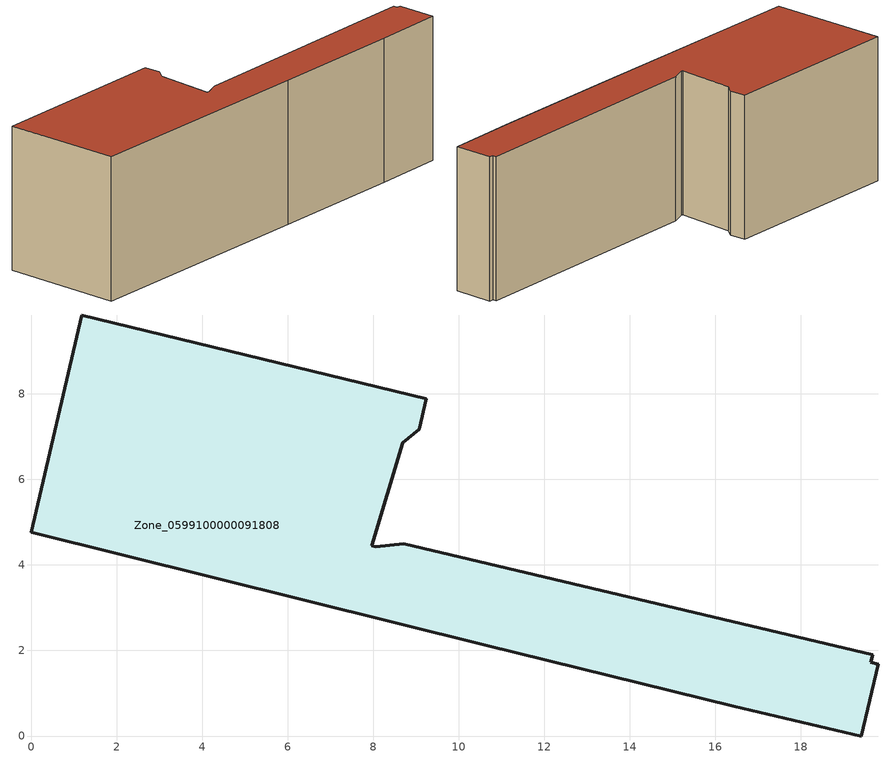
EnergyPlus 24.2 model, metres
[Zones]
Zone_0599100000091808
 floor ground (C_G): 19.68,1.9 19.63,1.72 19.81,1.68 19.42,0 16.43,0.69 10.63,2.12 0,4.76 1.18,9.85 9.24,7.88 9.07,7.17 8.69,6.86 7.96,4.45 8.06,4.42 8.71,4.5 z0
 wall outside (C_F): 10.63,2.12 16.43,0.69 19.42,0 19.81,1.68 19.63,1.72 19.68,1.9 8.71,4.5 8.06,4.42 7.96,4.45 8.69,6.86 9.07,7.17 9.24,7.88 1.18,9.85 0,4.76 10.63,2.12 z0:6.28
 roof outside (C_R): 19.68,1.9 8.71,4.5 8.06,4.42 7.96,4.45 8.69,6.86 9.07,7.17 9.24,7.88 1.18,9.85 0,4.76 10.63,2.12 16.43,0.69 19.42,0 19.81,1.68 19.63,1.72 z6.28
[BUILDING]
Pand.0599100000091808: North Axis=0; Terrain=City; Loads Convergence Tolerance Value=0.04; Temperature Convergence Tolerance Value=0.4; Solar Distribution=FullExterior; Maximum Number of Warmup Days=25; Minimum Number of Warmup Days=1
[Site:Location]
Rotterdam.The.Hague.AP_ZH_NLD Design_Conditions: Latitude=51.96; Longitude=4.45; Time Zone=1; Elevation=-4.5
[SITE:GROUNDTEMPERATURE:BUILDINGSURFACE]
18, 18, 18, 18, 18, 18, 18, 18, 18, 18, 18, 18
[MATERIAL] Thermal Absorptance=0.9; Solar Absorptance=0.7; Visible Absorptance=0.7
Name | Roughness | Thickness | Conductivity | Density | Specific Heat
G.TI.1946 | MediumSmooth | 0.15 | 1 | 540 | 1210
F.TI.1946 | Rough | 0.3 | 0.857143 | 1920 | 840
R.TI.1946 | MediumRough | 0.2 | 0.1 | 1500 | 1000
[CONSTRUCTION]
C_G: G.TI.1946
C_F: F.TI.1946
C_R: R.TI.1946
[ZONE]
Zone_0599100000091808: Type=1; Multiplier=1; Ceiling Height=Autocalculate; Volume=Autocalculate; Floor Area=autocalculate; Part of Total Floor Area=Yes
[ZONEINFILTRATION:DESIGNFLOWRATE]
Infil_Zone_0599100000091808: Zone or ZoneList or Space or SpaceList=Zone_0599100000091808; Schedule=AlwaysOn; Design Flow Rate Calculation Method=Flow/Area; Flow Rate per Floor Area=0.003; Constant Term Coefficient=1; Temperature Term Coefficient=0; Velocity Term Coefficient=0; Velocity Squared Term Coefficient=0
[HVACTEMPLATE:ZONE:IDEALLOADSAIRSYSTEM]
Zone_0599100000091808: Maximum Heating Supply Air Temperature=50; Minimum Cooling Supply Air Temperature=13; Maximum Heating Supply Air Humidity Ratio=0.0156; Minimum Cooling Supply Air Humidity Ratio=0.0077; Heating Limit=NoLimit; Cooling Limit=NoLimit; Dehumidification Control Type=ConstantSensibleHeatRatio; Cooling Sensible Heat Ratio=0.7; Dehumidification Setpoint=60; Humidification Control Type=None; Humidification Setpoint=30; Outdoor Air Method=None; Outdoor Air Flow Rate per Person=0.00944; Outdoor Air Flow Rate per Zone Floor Area=0; Outdoor Air Flow Rate per Zone=0; Demand Controlled Ventilation Type=None; Outdoor Air Economizer Type=NoEconomizer; Heat Recovery Type=None; Sensible Heat Recovery Effectiveness=0.7; Latent Heat Recovery Effectiveness=0.65
[ZONECONTROL:THERMOSTAT]
ThermostatControl_Zone_0599100000091808: Zone or ZoneList=Zone_0599100000091808; Control Type Schedule=DualSetpointControlType; Control 1=Thermostat_Zone_0599100000091808; Temperature Difference Between Cutout And Setpoint=0
[THERMOSTATSETPOINT:DUALSETPOINT]
Thermostat_Zone_0599100000091808: Heating Setpoint Temperature Schedule=HeatingSetpoint_Zone_0599100000091808; Cooling Setpoint Temperature Schedule=CoolingSetpoint_Zone_0599100000091808
[SCHEDULE:COMPACT]
HeatingSetpoint_Zone_0599100000091808: Through: 12/31, For: AllDays, Until: 24:00, 21
CoolingSetpoint_Zone_0599100000091808: Through: 12/31, For: AllDays, Until: 24:00, 24
DualSetpointControlType: Through: 12/31, For: AllDays, Until: 24:00, 4
AlwaysOn: Through: 12/31, For: AllDays, Until: 24:00, 1
